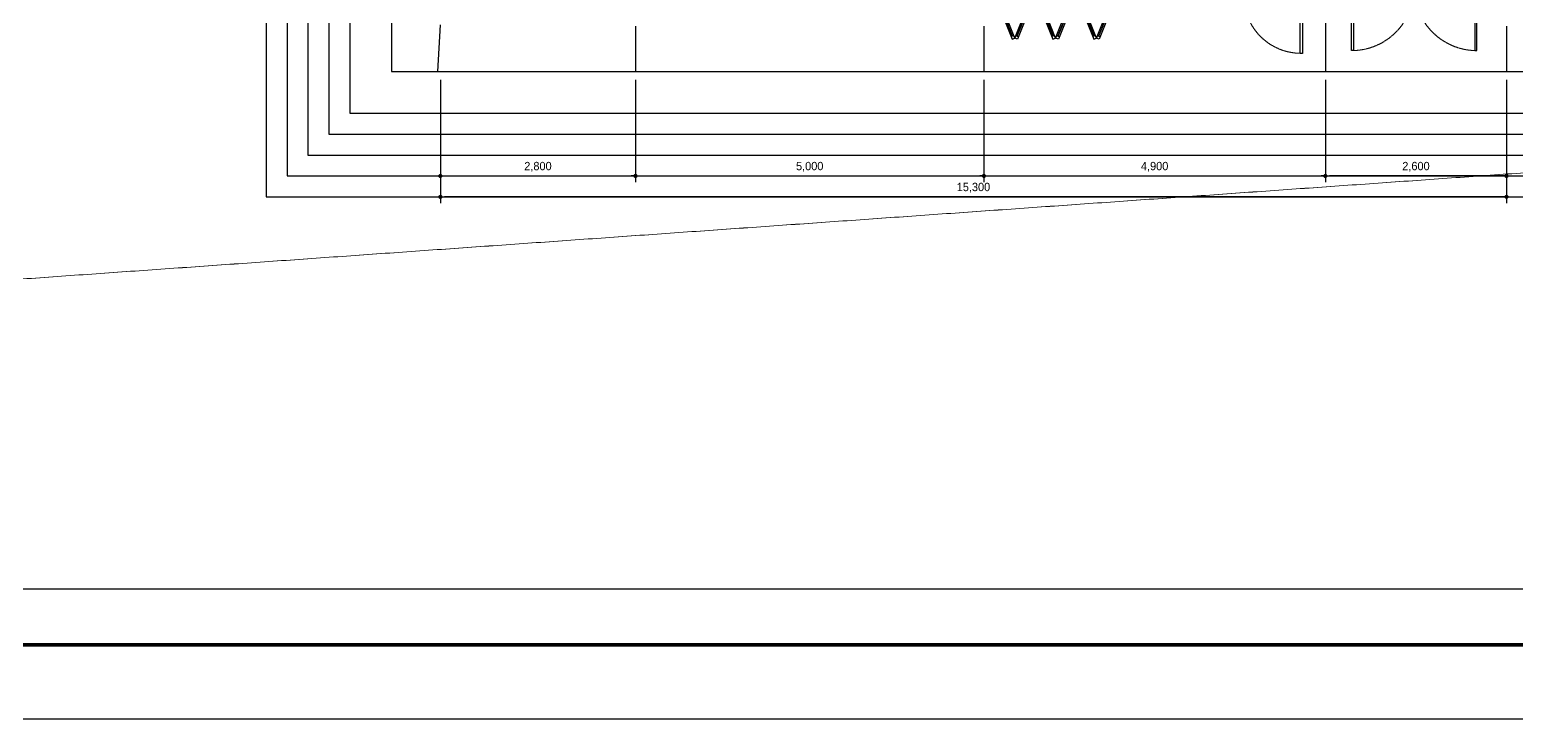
# Model space of a CAD drawing. Header units: millimetres. Extents: x -224448 to 1592092, y -164641 to 319001.
# Drawn here: x -18490 to 2843, y 75662 to 85562 of the extents above; entities that cross this region are included whole.
import ezdxf

# ---------------------------------------------------------------- set-up
doc = ezdxf.new("R2010")
doc.units = ezdxf.units.MM
for name, pattern in [('CEN', [62, 60, -1, 0, -1]), ('CENTER2', [1.125, 0.75, -0.125, 0.125, -0.125]), ('HIDDEN', [9.525, 6.35, -3.175])]:
    doc.linetypes.add(name, pattern=pattern)
doc.layers.get('Defpoints').update_dxf_attribs({"color": 35})
for name, color, linetype in [('ARREA', 1, 'Continuous'), ('DIM', 3, 'Continuous'), ('I_DOOR', 4, 'Continuous'), ('I_FORMAT', 7, 'Continuous'), ('I_FUR', 6, 'Continuous'), ('I_HAT', 8, 'Continuous'), ('I_WIN', 5, 'Continuous')]:
    doc.layers.add(name, color=color, linetype=linetype)
doc.layers.add('I_CEN', color=1, linetype='CEN', lineweight=13)
doc.styles.add('IABU-글꼴스타일', font='')
doc.styles.get('IABU-글꼴스타일').set_extended_font_data('HY울릉도L')
doc.dimstyles.new('IABC-100 (SUB)', dxfattribs={"dimscale": 60, "dimtxt": 2, "dimasz": 1, "dimexe": 1.5, "dimexo": 2, "dimgap": 1, "dimtad": 1, "dimdec": 0, "dimdsep": 46, "dimlunit": 6, "dimtxsty": 'IABU-글꼴스타일', "dimblk": '1234_Dot', "dimcen": 1, "dimclrd": 4, "dimclre": 4, "dimclrt": 7, "dimadec": 0, "dimazin": 0, "dimtfac": 1, "dimtdec": 0, "dimtix": 1, "dimtmove": 2, "dimatfit": 3, "dimldrblk": '1234_Dot', "dimfxl": 2, "dimtolj": 1, "dimtzin": 0, "dimarcsym": 0})

# ---------------------------------------------------------------- blocks, each defined once
blk = doc.blocks.new('J9')
at = {"layer": 'I_CEN'}
blk.add_arc((800009, -79640), 820, 178.6958, 269.2947, dxfattribs=at)
at = {"layer": 'I_DOOR'}
for points in [[(799159, -79622), (799159, -79422), (799189, -79422), (799189, -79452), (799199, -79452), (799199, -79592), (799189, -79592), (799189, -79622), (799159, -79622)], [(800059, -79622), (800059, -79422), (800029, -79422), (800029, -79452), (800019, -79452), (800019, -79592), (800029, -79592), (800029, -79622), (800059, -79622)], [(799999, -80462), (799999, -79622), (800029, -79622), (800029, -80462)]]:
    blk.add_lwpolyline(points, close=True, dxfattribs=at)
at = {"layer": 'I_FUR', "color": 8, "linetype": 'HIDDEN', "ltscale": 8}
for p, q in [((799189, -79422), (800029, -79422)), ((800029, -79622), (799189, -79622))]:
    blk.add_line(p, q, dxfattribs=at)
blk = doc.blocks.new('J13')
at = {"layer": 'I_CEN'}
for centre, start, end in [((805749, -78923), 270, 90), ((807549, -78923), 90, 270)]:
    blk.add_arc(centre, 900, start, end, dxfattribs=at)
at = {"layer": 'I_DOOR'}
for points in [[(805749, -79823), (805749, -78023), (805779, -78023), (805779, -79823)], [(807549, -79823), (807549, -78023), (807519, -78023), (807519, -79823)]]:
    blk.add_lwpolyline(points, close=True, dxfattribs=at)
blk = doc.blocks.new('J856')
at = {"layer": 'I_DOOR', "ltscale": 10}
for points in [[(796071, -82370), (796071, -82270), (796021, -82270), (796021, -82370)], [(799621, -82370), (799621, -82270), (799571, -82270), (799571, -82370)], [(796364, -82993), (796110, -82356), (796071, -82370), (796325, -83008)], [(796110, -82356), (796125, -82393), (796086, -82408), (796071, -82370)], [(796364, -82993), (796618, -82356), (796657, -82370), (796403, -83008)], [(796618, -82356), (796603, -82393), (796642, -82408), (796657, -82370)], [(796950, -82993), (796697, -82356), (796657, -82370), (796911, -83008)], [(796697, -82356), (796712, -82393), (796672, -82408), (796657, -82370)], [(796950, -82993), (797204, -82356), (797244, -82370), (796990, -83008)], [(797204, -82356), (797189, -82393), (797229, -82408), (797244, -82370)], [(797537, -82993), (797283, -82356), (797244, -82370), (797497, -83008)], [(797283, -82356), (797298, -82393), (797258, -82408), (797244, -82370)], [(797537, -82993), (797791, -82356), (797830, -82370), (797576, -83008)], [(797791, -82356), (797776, -82393), (797815, -82408), (797830, -82370)], [(796364, -82993), (796349, -82956), (796310, -82970), (796325, -83008)], [(796364, -82993), (796379, -82956), (796418, -82970), (796403, -83008)], [(796950, -82993), (796936, -82956), (796896, -82970), (796911, -83008)], [(796950, -82993), (796965, -82956), (797005, -82970), (796990, -83008)], [(797537, -82993), (797522, -82956), (797483, -82970), (797497, -83008)], [(797537, -82993), (797552, -82956), (797591, -82970), (797576, -83008)]]:
    blk.add_lwpolyline(points, close=True, dxfattribs=at)
at = {"layer": 'I_WIN', "color": 152, "ltscale": 50}
for p, q in [((796329, -82963), (796103, -82401)), ((796333, -82962), (796107, -82400)), ((796395, -82962), (796621, -82400)), ((796399, -82963), (796625, -82401)), ((796916, -82963), (796690, -82401)), ((796919, -82962), (796693, -82400)), ((796981, -82962), (797207, -82400)), ((796985, -82963), (797211, -82401)), ((797502, -82963), (797276, -82401)), ((797506, -82962), (797280, -82400)), ((797568, -82962), (797794, -82400)), ((797572, -82963), (797798, -82401))]:
    blk.add_line(p, q, dxfattribs=at)
at = {"layer": 'I_WIN', "linetype": 'HIDDEN', "ltscale": 8}
blk.add_lwpolyline([(799621, -82270), (796021, -82270), (796021, -82370), (799621, -82370)], dxfattribs=at)
blk = doc.blocks.new('FR1')
at = {"layer": 'Defpoints'}
blk.add_lwpolyline([(89059, 47504), (131059, 47504), (131059, 17804), (89059, 17804)], close=True, dxfattribs=at)
at = {"layer": 'I_FORMAT'}
blk.add_line((126044, 19673), (90159, 19673), dxfattribs=at)
at = {"layer": 'I_FORMAT', "const_width": 50.2}
blk.add_lwpolyline([(126044, 18873), (90159, 18873), (90159, 46435), (126044, 46435)], dxfattribs=at)
blk = doc.blocks.new('1234_Dot')
at = {"color": 0, "linetype": 'ByBlock', "lineweight": -2}
blk.add_line((-0.5, 0), (-1, 0), dxfattribs=at)
at = {"color": 0, "linetype": 'ByBlock', "const_width": 0.5}
blk.add_lwpolyline([(-0.25, 0, 1), (0.25, 0, 1)], format="xyb", close=True, dxfattribs=at)
blk = doc.blocks.new('*D248')
at = {"layer": 'Defpoints', "color": 0, "ltscale": 50, "transparency": 16777216}
for p in [(-12597, 84962), (-9797, 84962), (-9797, 83462)]:
    blk.add_point(p, dxfattribs=at)
at = {"layer": 'DIM', "color": 4, "lineweight": -2, "ltscale": 50, "transparency": 16777216}
for p, q in [((-12597, 84842), (-12597, 83372)), ((-9797, 84842), (-9797, 83372)), ((-12537, 83462), (-9857, 83462))]:
    blk.add_line(p, q, dxfattribs=at)
at = {"layer": 'DIM', "color": 4, "lineweight": -2, "ltscale": 50, "transparency": 16777216, "xscale": 60, "yscale": 60, "zscale": 60, "rotation": 180}
blk.add_blockref('1234_Dot', (-12597, 83462), dxfattribs=at)
at = {"layer": 'DIM', "color": 4, "lineweight": -2, "ltscale": 50, "transparency": 16777216, "xscale": 60, "yscale": 60, "zscale": 60}
blk.add_blockref('1234_Dot', (-9797, 83462), dxfattribs=at)
at = {"layer": 'DIM', "color": 7, "ltscale": 50, "transparency": 16777216, "insert": (-11197, 83593), "char_height": 120, "attachment_point": 5, "style": 'IABU-글꼴스타일'}
blk.add_mtext('\\A1;2,800', dxfattribs=at)
blk = doc.blocks.new('*D249')
at = {"layer": 'Defpoints', "color": 0, "ltscale": 50, "transparency": 16777216}
for p in [(-9797, 84962), (-4797, 84962), (-4797, 83462)]:
    blk.add_point(p, dxfattribs=at)
at = {"layer": 'DIM', "color": 4, "lineweight": -2, "ltscale": 50, "transparency": 16777216}
for p, q in [((-9797, 84842), (-9797, 83372)), ((-4797, 84842), (-4797, 83372)), ((-9737, 83462), (-4857, 83462))]:
    blk.add_line(p, q, dxfattribs=at)
at = {"layer": 'DIM', "color": 4, "lineweight": -2, "ltscale": 50, "transparency": 16777216, "xscale": 60, "yscale": 60, "zscale": 60, "rotation": 180}
blk.add_blockref('1234_Dot', (-9797, 83462), dxfattribs=at)
at = {"layer": 'DIM', "color": 4, "lineweight": -2, "ltscale": 50, "transparency": 16777216, "xscale": 60, "yscale": 60, "zscale": 60}
blk.add_blockref('1234_Dot', (-4797, 83462), dxfattribs=at)
at = {"layer": 'DIM', "color": 7, "ltscale": 50, "transparency": 16777216, "insert": (-7297, 83593), "char_height": 120, "attachment_point": 5, "style": 'IABU-글꼴스타일'}
blk.add_mtext('\\A1;5,000', dxfattribs=at)
blk = doc.blocks.new('*D250')
at = {"layer": 'Defpoints', "color": 0, "ltscale": 50, "transparency": 16777216}
for p in [(-4797, 84962), (103, 84962), (103, 83462)]:
    blk.add_point(p, dxfattribs=at)
at = {"layer": 'DIM', "color": 4, "lineweight": -2, "ltscale": 50, "transparency": 16777216}
for p, q in [((-4797, 84842), (-4797, 83372)), ((103, 84842), (103, 83372)), ((-4737, 83462), (43, 83462))]:
    blk.add_line(p, q, dxfattribs=at)
at = {"layer": 'DIM', "color": 4, "lineweight": -2, "ltscale": 50, "transparency": 16777216, "xscale": 60, "yscale": 60, "zscale": 60, "rotation": 180}
blk.add_blockref('1234_Dot', (-4797, 83462), dxfattribs=at)
at = {"layer": 'DIM', "color": 4, "lineweight": -2, "ltscale": 50, "transparency": 16777216, "xscale": 60, "yscale": 60, "zscale": 60}
blk.add_blockref('1234_Dot', (103, 83462), dxfattribs=at)
at = {"layer": 'DIM', "color": 7, "ltscale": 50, "transparency": 16777216, "insert": (-2347, 83593), "char_height": 120, "attachment_point": 5, "style": 'IABU-글꼴스타일'}
blk.add_mtext('\\A1;4,900', dxfattribs=at)
blk = doc.blocks.new('*D251')
at = {"layer": 'Defpoints', "color": 0, "ltscale": 50, "transparency": 16777216}
for p in [(103, 84962), (2703, 84962), (103, 83462)]:
    blk.add_point(p, dxfattribs=at)
at = {"layer": 'DIM', "color": 4, "lineweight": -2, "ltscale": 50, "transparency": 16777216}
for p, q in [((103, 84842), (103, 83372)), ((2703, 84842), (2703, 83372)), ((2643, 83462), (163, 83462))]:
    blk.add_line(p, q, dxfattribs=at)
at = {"layer": 'DIM', "color": 4, "lineweight": -2, "ltscale": 50, "transparency": 16777216, "xscale": 60, "yscale": 60, "zscale": 60, "rotation": 180}
blk.add_blockref('1234_Dot', (103, 83462), dxfattribs=at)
at = {"layer": 'DIM', "color": 4, "lineweight": -2, "ltscale": 50, "transparency": 16777216, "xscale": 60, "yscale": 60, "zscale": 60}
blk.add_blockref('1234_Dot', (2703, 83462), dxfattribs=at)
at = {"layer": 'DIM', "color": 7, "ltscale": 50, "transparency": 16777216, "insert": (1403, 83593), "char_height": 120, "attachment_point": 5, "style": 'IABU-글꼴스타일'}
blk.add_mtext('\\A1;2,600', dxfattribs=at)
blk = doc.blocks.new('*D252')
at = {"layer": 'Defpoints', "color": 0, "ltscale": 50, "transparency": 16777216}
for p in [(-12597, 84962), (2703, 84962), (-12597, 83162)]:
    blk.add_point(p, dxfattribs=at)
at = {"layer": 'DIM', "color": 4, "lineweight": -2, "ltscale": 50, "transparency": 16777216}
for p, q in [((-12597, 84842), (-12597, 83072)), ((2703, 84842), (2703, 83072)), ((2643, 83162), (-12537, 83162))]:
    blk.add_line(p, q, dxfattribs=at)
at = {"layer": 'DIM', "color": 4, "lineweight": -2, "ltscale": 50, "transparency": 16777216, "xscale": 60, "yscale": 60, "zscale": 60, "rotation": 180}
blk.add_blockref('1234_Dot', (-12597, 83162), dxfattribs=at)
at = {"layer": 'DIM', "color": 4, "lineweight": -2, "ltscale": 50, "transparency": 16777216, "xscale": 60, "yscale": 60, "zscale": 60}
blk.add_blockref('1234_Dot', (2703, 83162), dxfattribs=at)
at = {"layer": 'DIM', "color": 7, "ltscale": 50, "transparency": 16777216, "insert": (-4947, 83293), "char_height": 120, "attachment_point": 5, "style": 'IABU-글꼴스타일'}
blk.add_mtext('\\A1;15,300', dxfattribs=at)

msp = doc.modelspace()

# ---------------------------------------------------------------- linework, layer by layer
at = {"layer": 'ARREA', "color": 1, "linetype": 'CENTER2', "ltscale": 2000}
for p, q in [((-11956.945, 96861.633), (-12636.945, 84961.633)), ((-9796.945, 96861.633), (-9796.945, 84961.633)), ((-4796.945, 96861.633), (-4796.945, 84961.633)), ((2703.055, 96861.633), (2703.055, 84961.633)), ((103.055, 93211.633), (103.055, 84961.633))]:
    msp.add_line(p, q, dxfattribs=at)
at = {"layer": 'Defpoints'}
for points in [[(5203.055, 98661.633), (-15098.087, 98661.633), (-15098.087, 83161.633), (5203.055, 83161.633)], [(4903.055, 98361.633), (-14798.087, 98361.633), (-14798.087, 83461.633), (4903.055, 83461.633)], [(4603.055, 98061.633), (-14498.087, 98061.633), (-14498.087, 83761.633), (4603.055, 83761.633)], [(4303.055, 97761.633), (-14198.087, 97761.633), (-14198.087, 84061.633), (4303.055, 84061.633)], [(4003.055, 97461.633), (-13898.087, 97461.633), (-13898.087, 84361.633), (4003.055, 84361.633)], [(3403.055, 96861.633), (-13298.087, 96861.633), (-13298.087, 84961.633), (3403.055, 84961.633)]]:
    msp.add_lwpolyline(points, close=True, dxfattribs=at)
at = {"layer": 'I_CEN'}
msp.add_line((312010, 105361.633), (-107990, 75661.633), dxfattribs=at)

# ---------------------------------------------------------------- block references
at = {"layer": 'I_HAT'}
for name, p in [('FR1', (-113048.58, 57857.947)), ('J13', (-805271.11, 165084.595)), ('J9', (-800255.66, 165683.316)), ('J856', (-800717.856, 168432.126))]:
    msp.add_blockref(name, p, dxfattribs=at)

# ---------------------------------------------------------------- dimensions: what is measured, and where the dimension line sits
at = {"layer": 'DIM', "ltscale": 50}
for base, p1, p2, picture, middle in [((-9796.945, 83461.633), (-12596.945, 84961.633), (-9796.945, 84961.633), '*D248', (-11196.945, 83593.062)), ((-12596.945, 83161.633), (2703.055, 84961.633), (-12596.945, 84961.633), '*D252', (-4946.945, 83293.062)), ((-4796.945, 83461.633), (-9796.945, 84961.633), (-4796.945, 84961.633), '*D249', (-7296.945, 83593.062)), ((103.055, 83461.633), (-4796.945, 84961.633), (103.055, 84961.633), '*D250', (-2346.945, 83593.062)), ((103.055, 83461.633), (2703.055, 84961.633), (103.055, 84961.633), '*D251', (1403.055, 83593.062))]:
    dim = msp.add_linear_dim(base=base, p1=p1, p2=p2, dimstyle='IABC-100 (SUB)', dxfattribs=at)
    dim.commit()
    dim.dimension.update_dxf_attribs({"geometry": picture, "text_midpoint": middle})

doc.saveas('drawing.dxf')
